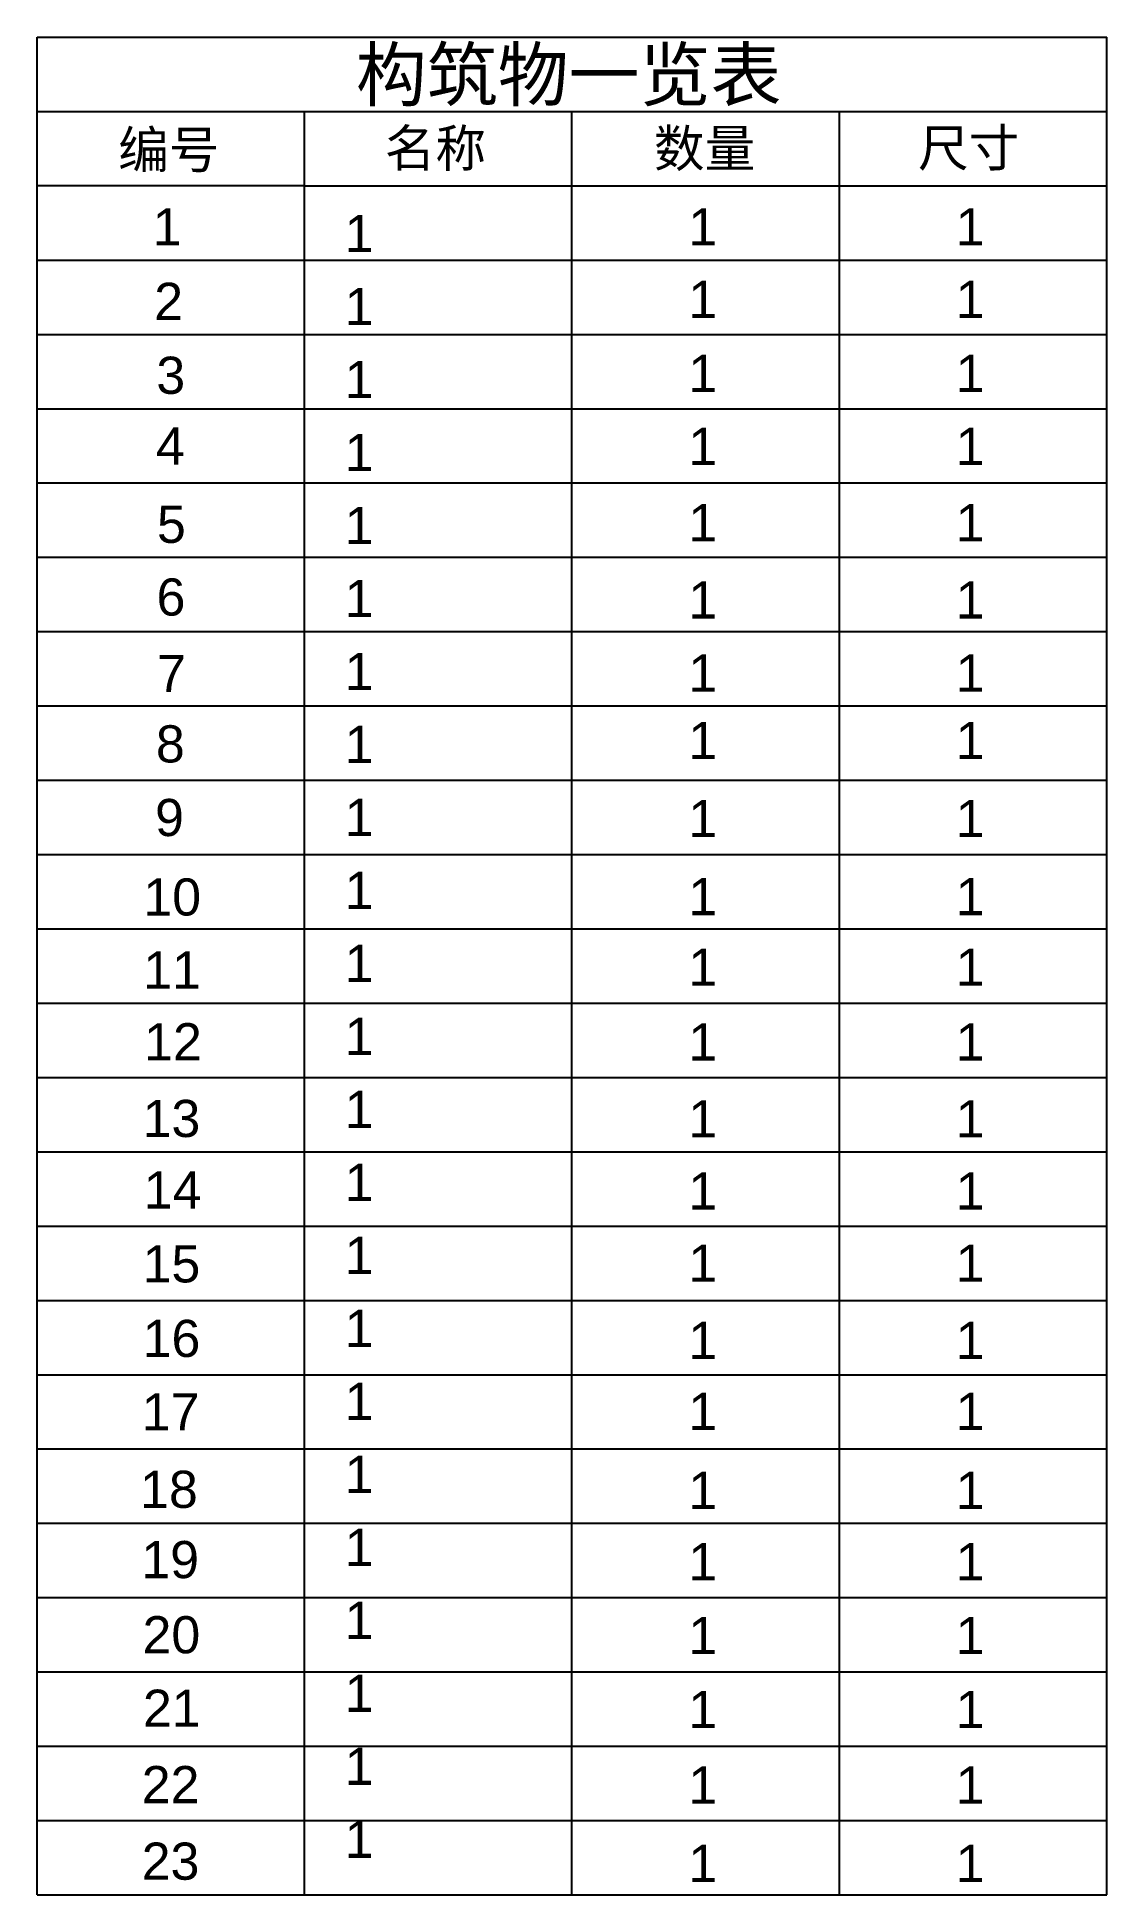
# Model space of a CAD drawing. Header units: millimetres. Extents: x 210832 to 1443773, y 126806 to 1026245.
# Drawn here: x 1154574 to 1298574, y 296575 to 546575 of the extents above.
import ezdxf

# ---------------------------------------------------------------- set-up
doc = ezdxf.new("R2010")
doc.units = ezdxf.units.MM
doc.header["$LTSCALE"] = 500
doc.styles.get("Standard").update_dxf_attribs({"font": 'arial.ttf'})

msp = doc.modelspace()

# ---------------------------------------------------------------- linework, layer by layer
for p, q in [((1154574, 546575), (1298574, 546575)), ((1154574, 546575), (1298574, 546575)), ((1154574, 296575), (1154574, 546575)), ((1298574, 296575), (1298574, 546575)), ((1154574, 536575), (1298574, 536575)), ((1190574, 296575), (1190574, 536575)), ((1226574, 296575), (1226574, 536575)), ((1262574, 296575), (1262574, 536575)), ((1190574, 526575), (1154574, 526575)), ((1190574, 526575), (1226574, 526575)), ((1226574, 526575), (1262574, 526575)), ((1262574, 526575), (1298574, 526575)), ((1154574, 516575), (1298574, 516575)), ((1154574, 506575), (1298574, 506575)), ((1154574, 496575), (1298574, 496575)), ((1154574, 486575), (1298574, 486575)), ((1154574, 476575), (1298574, 476575)), ((1154574, 466575), (1298574, 466575)), ((1154574, 456575), (1298574, 456575)), ((1154574, 446575), (1298574, 446575)), ((1154574, 436575), (1298574, 436575)), ((1154574, 426575), (1298574, 426575)), ((1154574, 416575), (1298574, 416575)), ((1154574, 406575), (1298574, 406575)), ((1154574, 396575), (1298574, 396575)), ((1154574, 386575), (1298574, 386575)), ((1154574, 376575), (1298574, 376575)), ((1154574, 366575), (1298574, 366575)), ((1154574, 356575), (1298574, 356575)), ((1154574, 346575), (1298574, 346575)), ((1154574, 336575), (1298574, 336575)), ((1154574, 326575), (1298574, 326575)), ((1154574, 316575), (1298574, 316575)), ((1154574, 306575), (1298574, 306575)), ((1154574, 296575), (1298574, 296575))]:
    msp.add_line(p, q)

# ---------------------------------------------------------------- texts
for s, height, p in [('构筑物一览表', 7000, (1197477, 538039)), ('编号', 5000, (1165480, 528930)), ('名称', 5000, (1201369, 529132)), ('数量', 5000, (1237603, 529122)), ('尺寸', 5000, (1273155, 529185)), ('1', 5000, (1170128, 518549)), ('1', 5000, (1195983, 517656)), ('1', 5000, (1242239, 518549)), ('1', 5000, (1278239, 518549)), ('2', 5000, (1170333, 508523)), ('1', 5000, (1195983, 507833)), ('1', 5000, (1242239, 508790)), ('1', 5000, (1278239, 508790)), ('3', 5000, (1170620, 498573)), ('1', 5000, (1195983, 498010)), ('1', 5000, (1242239, 498830)), ('1', 5000, (1278239, 498830)), ('4', 5000, (1170557, 489063)), ('1', 5000, (1195983, 488187)), ('1', 5000, (1242239, 489014)), ('1', 5000, (1278239, 489014)), ('5', 5000, (1170704, 478514)), ('1', 5000, (1195983, 478364)), ('1', 5000, (1242239, 478732)), ('1', 5000, (1278239, 478732)), ('6', 5000, (1170645, 468732)), ('1', 5000, (1195983, 468542)), ('1', 5000, (1242239, 468337)), ('1', 5000, (1278239, 468337)), ('7', 5000, (1170722, 458427)), ('1', 5000, (1195983, 458719)), ('1', 5000, (1242239, 458507)), ('1', 5000, (1278239, 458507)), ('8', 5000, (1170559, 448968)), ('1', 5000, (1195983, 448896)), ('1', 5000, (1242239, 449428)), ('1', 5000, (1278239, 449428)), ('9', 5000, (1170447, 439061)), ('1', 5000, (1195983, 439073)), ('1', 5000, (1242239, 438920)), ('1', 5000, (1278239, 438920)), ('10', 5000, (1168873, 428366)), ('1', 5000, (1195983, 429251)), ('1', 5000, (1242239, 428412)), ('1', 5000, (1278239, 428412)), ('11', 5000, (1168850, 418541)), ('1', 5000, (1195983, 419428)), ('1', 5000, (1242239, 418921)), ('1', 5000, (1278239, 418921)), ('12', 5000, (1168976, 408881)), ('1', 5000, (1195983, 409605)), ('1', 5000, (1242239, 408854)), ('1', 5000, (1278239, 408854)), ('13', 5000, (1168770, 398562)), ('1', 5000, (1195983, 399782)), ('1', 5000, (1242239, 398519)), ('1', 5000, (1278239, 398519)), ('14', 5000, (1168933, 388940)), ('1', 5000, (1195983, 389959)), ('1', 5000, (1242239, 388802)), ('1', 5000, (1278239, 388802)), ('1', 5000, (1195983, 380137)), ('15', 5000, (1168770, 378991)), ('1', 5000, (1242239, 379085)), ('1', 5000, (1278239, 379085)), ('1', 5000, (1195983, 370314)), ('16', 5000, (1168774, 368961)), ('1', 5000, (1242239, 368690)), ('1', 5000, (1278239, 368690)), ('1', 5000, (1195983, 360491)), ('17', 5000, (1168662, 359072)), ('1', 5000, (1242239, 359138)), ('1', 5000, (1278239, 359138)), ('1', 5000, (1195983, 350668)), ('18', 5000, (1168435, 348651)), ('1', 5000, (1242239, 348517)), ('1', 5000, (1278239, 348517)), ('1', 5000, (1195983, 340845)), ('19', 5000, (1168599, 339192)), ('1', 5000, (1242239, 338913)), ('1', 5000, (1278239, 338913)), ('1', 5000, (1195983, 331023)), ('20', 5000, (1168762, 329080)), ('1', 5000, (1242239, 328970)), ('1', 5000, (1278239, 328970)), ('1', 5000, (1195983, 321200)), ('21', 5000, (1168818, 319187)), ('1', 5000, (1242239, 319027)), ('1', 5000, (1278239, 319027)), ('1', 5000, (1195983, 311377)), ('22', 5000, (1168655, 308912)), ('1', 5000, (1242239, 308858)), ('1', 5000, (1278239, 308858)), ('1', 5000, (1195983, 301554)), ('23', 5000, (1168646, 298609)), ('1', 5000, (1242239, 298309)), ('1', 5000, (1278239, 298309))]:
    msp.add_text(s, height=height).set_placement(p)
at = {"insert": (1208469, 542899), "char_height": 2.5, "attachment_point": 1}
msp.add_mtext_dynamic_manual_height_columns('{\\fSimSun|b0|i0|c134|p2;建筑物预览表}', width=49732.13, gutter_width=12.5, heights=[0], dxfattribs=at)

doc.saveas('drawing.dxf')
